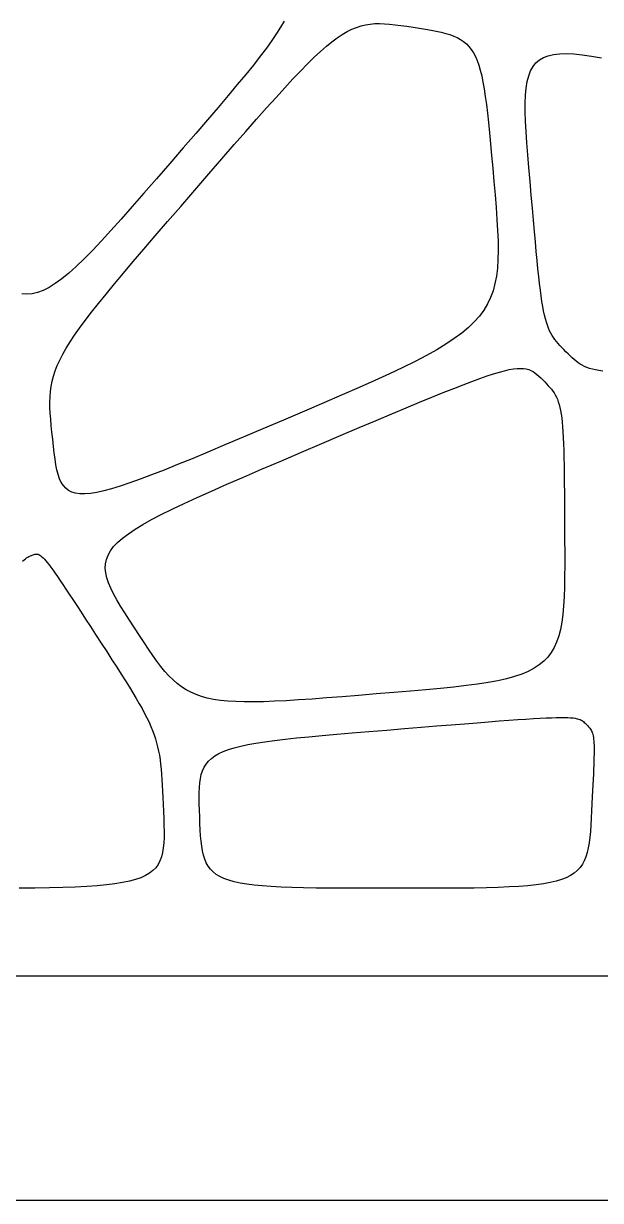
# Model space of a CAD drawing. Header units: millimetres. Extents: x 0 to 2400, y 0 to 1000.
# Drawn here: x 1238 to 1495, y 0 to 524 of the extents above; entities that cross this region are included whole.
import ezdxf

# ---------------------------------------------------------------- set-up
doc = ezdxf.new("R2010")
doc.units = ezdxf.units.MM

msp = doc.modelspace()

# ---------------------------------------------------------------- linework, layer by layer
at = {"layer": '30'}
for p, q in [((1237.73, 284.865), (1238.44, 285.476)), ((1238.44, 285.476), (1239.06, 285.976)), ((1239.06, 285.976), (1239.6, 286.38)), ((1239.6, 286.38), (1240.09, 286.702)), ((1240.09, 286.702), (1240.53, 286.958)), ((1240.53, 286.958), (1240.94, 287.163)), ((1240.94, 287.163), (1241.33, 287.332)), ((1241.33, 287.332), (1241.72, 287.48)), ((1241.72, 287.48), (1242.13, 287.622)), ((1242.13, 287.622), (1242.53, 287.761)), ((1242.53, 287.761), (1242.91, 287.882)), ((1242.91, 287.882), (1243.28, 287.978)), ((1243.28, 287.978), (1243.63, 288.041)), ((1243.63, 288.041), (1243.99, 288.063)), ((1243.99, 288.063), (1244.35, 288.037)), ((1244.35, 288.037), (1244.72, 287.953)), ((1244.72, 287.953), (1245.11, 287.805)), ((1245.11, 287.805), (1245.52, 287.585)), ((1245.52, 287.585), (1245.96, 287.284)), ((1245.96, 287.284), (1246.43, 286.894)), ((1246.43, 286.894), (1246.95, 286.409)), ((1246.95, 286.409), (1247.51, 285.819)), ((1247.51, 285.819), (1248.13, 285.117)), ((1248.13, 285.117), (1248.81, 284.296)), ((1248.81, 284.296), (1249.55, 283.346)), ((1249.55, 283.346), (1250.36, 282.261)), ((1250.36, 282.261), (1251.26, 281.032)), ((1251.26, 281.032), (1252.23, 279.651)), ((1252.23, 279.651), (1253.3, 278.111)), ((1253.3, 278.111), (1254.47, 276.404)), ((1254.47, 276.404), (1255.73, 274.521)), ((1255.73, 274.521), (1257.11, 272.455)), ((1257.11, 272.455), (1258.6, 270.199)), ((1258.6, 270.199), (1260.22, 267.743)), ((1260.22, 267.743), (1261.96, 265.08)), ((1261.96, 265.08), (1263.84, 262.203)), ((1263.84, 262.203), (1265.85, 259.103)), ((1265.85, 259.103), (1268.01, 255.772)), ((1268.01, 255.772), (1270.33, 252.203)), ((1270.33, 252.203), (1272.8, 248.387)), ((1272.8, 248.387), (1275.28, 244.57)), ((1275.28, 244.57), (1277.59, 240.993)), ((1277.59, 240.993), (1279.75, 237.639)), ((1279.75, 237.639), (1281.76, 234.495)), ((1281.76, 234.495), (1283.63, 231.544)), ((1283.63, 231.544), (1285.36, 228.772)), ((1285.36, 228.772), (1286.97, 226.164)), ((1286.97, 226.164), (1288.44, 223.704)), ((1288.44, 223.704), (1289.8, 221.378)), ((1289.8, 221.378), (1291.04, 219.17)), ((1291.04, 219.17), (1292.17, 217.065)), ((1292.17, 217.065), (1293.2, 215.048)), ((1293.2, 215.048), (1294.13, 213.105)), ((1294.13, 213.105), (1294.97, 211.219)), ((1294.97, 211.219), (1295.73, 209.376)), ((1295.73, 209.376), (1296.4, 207.561)), ((1296.4, 207.561), (1296.99, 205.758)), ((1296.99, 205.758), (1297.52, 203.953)), ((1297.52, 203.953), (1297.98, 202.13)), ((1297.98, 202.13), (1298.39, 200.274)), ((1298.39, 200.274), (1298.74, 198.371)), ((1298.74, 198.371), (1299.04, 196.404)), ((1299.04, 196.404), (1299.3, 194.36)), ((1299.3, 194.36), (1299.53, 192.222)), ((1299.53, 192.222), (1299.72, 189.976)), ((1299.72, 189.976), (1299.89, 187.607)), ((1299.89, 187.607), (1300.04, 185.099)), ((1300.04, 185.099), (1300.18, 182.438)), ((1300.18, 182.438), (1300.31, 179.607)), ((1300.31, 179.607), (1300.44, 176.593)), ((1300.44, 176.593), (1300.56, 173.381)), ((1300.56, 173.381), (1300.69, 170.169)), ((1300.69, 170.169), (1300.78, 167.165)), ((1300.78, 167.165), (1300.83, 164.361)), ((1300.83, 164.361), (1300.81, 161.75)), ((1300.71, 159.325), (1300.49, 157.081)), ((1300.81, 161.75), (1300.71, 159.325)), ((1299.66, 153.101), (1299.01, 151.354)), ((1300.15, 155.008), (1299.66, 153.101)), ((1300.49, 157.081), (1300.15, 155.008)), ((1295.85, 146.994), (1294.33, 145.812)), ((1297.12, 148.307), (1295.85, 146.994)), ((1298.17, 149.758), (1297.12, 148.307)), ((1299.01, 151.354), (1298.17, 149.758)), ((1282.36, 141.63), (1278.96, 141.09)), ((1285.4, 142.259), (1282.36, 141.63)), ((1288.1, 142.985), (1285.4, 142.259)), ((1290.48, 143.815), (1288.1, 142.985)), ((1292.54, 144.755), (1290.48, 143.815)), ((1294.33, 145.812), (1292.54, 144.755)), ((1243.26, 139.245), (1236.23, 139.175)), ((1249.77, 139.35), (1243.26, 139.245)), ((1255.77, 139.496), (1249.77, 139.35)), ((1261.3, 139.691), (1255.77, 139.496)), ((1266.36, 139.94), (1261.3, 139.691)), ((1270.97, 140.252), (1266.36, 139.94)), ((1275.17, 140.633), (1270.97, 140.252)), ((1278.96, 141.09), (1275.17, 140.633))]:
    msp.add_line(p, q, dxfattribs=at)
at = {"layer": '31'}
for p, q in [((1471.02, 215.035), (1473.43, 215.134)), ((1473.43, 215.134), (1475.58, 215.198)), ((1475.58, 215.198), (1477.49, 215.228)), ((1477.49, 215.228), (1479.17, 215.223)), ((1479.17, 215.223), (1480.65, 215.185)), ((1480.65, 215.185), (1481.94, 215.113)), ((1481.94, 215.113), (1483.06, 215.009)), ((1400.02, 209.654), (1407.94, 210.302)), ((1407.94, 210.302), (1415.35, 210.906)), ((1415.35, 210.906), (1422.27, 211.47)), ((1422.27, 211.47), (1428.72, 211.991)), ((1428.72, 211.991), (1434.71, 212.471)), ((1434.71, 212.471), (1440.26, 212.911)), ((1440.26, 212.911), (1445.39, 213.311)), ((1445.39, 213.311), (1450.12, 213.671)), ((1450.12, 213.671), (1454.46, 213.993)), ((1454.46, 213.993), (1458.43, 214.276)), ((1458.43, 214.276), (1462.06, 214.521)), ((1462.06, 214.521), (1465.36, 214.729)), ((1465.36, 214.729), (1468.34, 214.9)), ((1468.34, 214.9), (1471.02, 215.035)), ((1483.06, 215.009), (1484.03, 214.874)), ((1484.03, 214.874), (1484.86, 214.706)), ((1484.86, 214.706), (1485.57, 214.508)), ((1485.57, 214.508), (1486.19, 214.279)), ((1486.19, 214.279), (1486.72, 214.021)), ((1486.72, 214.021), (1487.2, 213.733)), ((1487.2, 213.733), (1487.62, 213.416)), ((1487.62, 213.416), (1488.03, 213.071)), ((1488.03, 213.071), (1488.42, 212.699)), ((1488.42, 212.699), (1488.82, 212.299)), ((1488.82, 212.299), (1489.21, 211.898)), ((1489.21, 211.898), (1489.58, 211.515)), ((1489.58, 211.515), (1489.93, 211.144)), ((1489.93, 211.144), (1490.25, 210.776)), ((1490.25, 210.776), (1490.55, 210.403)), ((1490.55, 210.403), (1490.82, 210.018)), ((1490.82, 210.018), (1491.07, 209.613)), ((1345.71, 204.432), (1350.01, 205.016)), ((1350.01, 205.016), (1354.71, 205.581)), ((1354.71, 205.581), (1359.82, 206.135)), ((1359.82, 206.135), (1365.35, 206.685)), ((1365.35, 206.685), (1371.33, 207.239)), ((1371.33, 207.239), (1377.77, 207.805)), ((1377.77, 207.805), (1384.68, 208.391)), ((1384.68, 208.391), (1392.09, 209.005)), ((1392.09, 209.005), (1400.02, 209.654)), ((1491.07, 209.613), (1491.29, 209.18)), ((1491.29, 209.18), (1491.49, 208.712)), ((1491.49, 208.712), (1491.68, 208.199)), ((1491.68, 208.199), (1491.84, 207.636)), ((1491.84, 207.636), (1491.97, 207.013)), ((1491.97, 207.013), (1492.09, 206.323)), ((1492.09, 206.323), (1492.19, 205.559)), ((1492.19, 205.559), (1492.27, 204.711)), ((1492.27, 204.711), (1492.33, 203.774)), ((1325.21, 199.147), (1327.22, 200.085)), ((1327.22, 200.085), (1329.52, 200.948)), ((1329.52, 200.948), (1332.1, 201.746)), ((1332.1, 201.746), (1335, 202.485)), ((1335, 202.485), (1338.22, 203.174)), ((1338.22, 203.174), (1341.78, 203.82)), ((1341.78, 203.82), (1345.71, 204.432)), ((1492.33, 203.774), (1492.37, 202.738)), ((1492.37, 202.738), (1492.39, 201.597)), ((1492.39, 201.597), (1492.4, 200.341)), ((1492.4, 200.341), (1492.39, 198.965)), ((1318.69, 193.079), (1319.57, 194.503)), ((1319.57, 194.503), (1320.65, 195.814)), ((1320.65, 195.814), (1321.94, 197.02)), ((1321.94, 197.02), (1323.45, 198.128)), ((1323.45, 198.128), (1325.21, 199.147)), ((1492.32, 195.815), (1492.26, 194.027)), ((1492.36, 197.458), (1492.32, 195.815)), ((1492.39, 198.965), (1492.36, 197.458)), ((1317.01, 188.053), (1317.42, 189.862)), ((1317.42, 189.862), (1317.98, 191.535)), ((1317.98, 191.535), (1318.69, 193.079)), ((1492.09, 189.984), (1491.99, 187.714)), ((1492.18, 192.086), (1492.09, 189.984)), ((1492.26, 194.027), (1492.18, 192.086)), ((1316.47, 181.731), (1316.56, 183.995)), ((1316.56, 183.995), (1316.73, 186.1)), ((1316.73, 186.1), (1317.01, 188.053)), ((1491.87, 185.268), (1491.74, 182.637)), ((1491.99, 187.714), (1491.87, 185.268)), ((1316.46, 179.299), (1316.47, 181.731)), ((1316.51, 176.691), (1316.46, 179.299)), ((1491.6, 179.815), (1491.45, 176.794)), ((1491.74, 182.637), (1491.6, 179.815)), ((1316.6, 173.901), (1316.51, 176.691)), ((1316.72, 170.92), (1316.6, 173.901)), ((1491.28, 173.565), (1491.11, 170.336)), ((1491.45, 176.794), (1491.28, 173.565)), ((1316.84, 167.939), (1316.72, 170.92)), ((1316.97, 165.15), (1316.84, 167.939)), ((1491.11, 170.336), (1490.94, 167.316)), ((1317.13, 162.548), (1316.97, 165.15)), ((1490.74, 164.497), (1490.49, 161.872)), ((1490.94, 167.316), (1490.74, 164.497)), ((1317.33, 160.124), (1317.13, 162.548)), ((1317.6, 157.874), (1317.33, 160.124)), ((1317.94, 155.79), (1317.6, 157.874)), ((1490.19, 159.434), (1489.82, 157.177)), ((1490.49, 161.872), (1490.19, 159.434)), ((1318.39, 153.866), (1317.94, 155.79)), ((1318.94, 152.097), (1318.39, 153.866)), ((1488.76, 153.177), (1488.04, 151.42)), ((1489.34, 155.094), (1488.76, 153.177)), ((1489.82, 157.177), (1489.34, 155.094)), ((1319.63, 150.474), (1318.94, 152.097)), ((1320.47, 148.993), (1319.63, 150.474)), ((1321.48, 147.646), (1320.47, 148.993)), ((1322.67, 146.427), (1321.48, 147.646)), ((1484.94, 147.036), (1483.53, 145.848)), ((1486.15, 148.356), (1484.94, 147.036)), ((1487.18, 149.815), (1486.15, 148.356)), ((1488.04, 151.42), (1487.18, 149.815)), ((1324.06, 145.331), (1322.67, 146.427)), ((1325.68, 144.349), (1324.06, 145.331)), ((1327.53, 143.476), (1325.68, 144.349)), ((1329.63, 142.706), (1327.53, 143.476)), ((1332.01, 142.032), (1329.63, 142.706)), ((1334.68, 141.448), (1332.01, 142.032)), ((1472.85, 141.643), (1469.87, 141.101)), ((1475.53, 142.276), (1472.85, 141.643)), ((1477.92, 143.006), (1475.53, 142.276)), ((1480.04, 143.84), (1477.92, 143.006)), ((1481.9, 144.785), (1480.04, 143.84)), ((1483.53, 145.848), (1481.9, 144.785)), ((1337.66, 140.947), (1334.68, 141.448)), ((1340.96, 140.523), (1337.66, 140.947)), ((1344.6, 140.17), (1340.96, 140.523)), ((1348.61, 139.88), (1344.6, 140.17)), ((1352.99, 139.648), (1348.61, 139.88)), ((1357.77, 139.468), (1352.99, 139.648)), ((1362.96, 139.332), (1357.77, 139.468)), ((1368.58, 139.235), (1362.96, 139.332)), ((1374.65, 139.17), (1368.58, 139.235)), ((1381.18, 139.13), (1374.65, 139.17)), ((1388.19, 139.11), (1381.18, 139.13)), ((1395.71, 139.103), (1388.19, 139.11)), ((1403.75, 139.101), (1395.71, 139.103)), ((1411.78, 139.103), (1403.75, 139.101)), ((1419.3, 139.111), (1411.78, 139.103)), ((1426.31, 139.133), (1419.3, 139.111)), ((1432.85, 139.176), (1426.31, 139.133)), ((1438.92, 139.246), (1432.85, 139.176)), ((1444.54, 139.351), (1438.92, 139.246)), ((1449.73, 139.498), (1444.54, 139.351)), ((1454.51, 139.694), (1449.73, 139.498)), ((1458.9, 139.945), (1454.51, 139.694)), ((1462.91, 140.258), (1458.9, 139.945)), ((1466.56, 140.641), (1462.91, 140.258)), ((1469.87, 141.101), (1466.56, 140.641))]:
    msp.add_line(p, q, dxfattribs=at)
at = {"layer": '32'}
for p, q in [((1441.52, 366.311), (1444.72, 367.425)), ((1444.72, 367.425), (1447.61, 368.369)), ((1447.61, 368.369), (1450.21, 369.149)), ((1450.21, 369.149), (1452.55, 369.773)), ((1452.55, 369.773), (1454.64, 370.246)), ((1454.64, 370.246), (1456.51, 370.575)), ((1456.51, 370.575), (1458.18, 370.767)), ((1458.18, 370.767), (1459.67, 370.828)), ((1459.67, 370.828), (1461, 370.764)), ((1461, 370.764), (1462.2, 370.582)), ((1462.2, 370.582), (1463.29, 370.289)), ((1463.29, 370.289), (1464.28, 369.891)), ((1464.28, 369.891), (1465.2, 369.395)), ((1465.2, 369.395), (1466.08, 368.806)), ((1466.08, 368.806), (1466.92, 368.132)), ((1466.92, 368.132), (1467.76, 367.379)), ((1467.76, 367.379), (1468.62, 366.554)), ((1429.86, 361.885), (1434.11, 363.548)), ((1434.11, 363.548), (1437.99, 365.021)), ((1437.99, 365.021), (1441.52, 366.311)), ((1468.62, 366.554), (1469.51, 365.662)), ((1469.51, 365.662), (1470.4, 364.767)), ((1470.4, 364.767), (1471.24, 363.917)), ((1471.24, 363.917), (1472.02, 363.098)), ((1472.02, 363.098), (1472.74, 362.296)), ((1472.74, 362.296), (1473.41, 361.495)), ((1414.64, 355.696), (1420.14, 357.966)), ((1420.14, 357.966), (1425.21, 360.027)), ((1425.21, 360.027), (1429.86, 361.885)), ((1473.41, 361.495), (1474.04, 360.682)), ((1474.04, 360.682), (1474.61, 359.843)), ((1474.61, 359.843), (1475.14, 358.962)), ((1475.14, 358.962), (1475.63, 358.026)), ((1475.63, 358.026), (1476.08, 357.021)), ((1476.08, 357.021), (1476.48, 355.931)), ((1402.23, 350.504), (1408.67, 353.211)), ((1408.67, 353.211), (1414.64, 355.696)), ((1476.48, 355.931), (1476.85, 354.743)), ((1476.85, 354.743), (1477.18, 353.442)), ((1477.18, 353.442), (1477.48, 352.014)), ((1477.48, 352.014), (1477.75, 350.444)), ((1387.8, 344.399), (1395.28, 347.569)), ((1395.28, 347.569), (1402.23, 350.504)), ((1477.75, 350.444), (1477.98, 348.719)), ((1477.98, 348.719), (1478.19, 346.823)), ((1478.19, 346.823), (1478.37, 344.742)), ((1371.19, 337.328), (1379.78, 340.987)), ((1379.78, 340.987), (1387.8, 344.399)), ((1478.37, 344.742), (1478.53, 342.463)), ((1478.53, 342.463), (1478.67, 339.97)), ((1362.01, 333.414), (1371.19, 337.328)), ((1478.67, 339.97), (1478.79, 337.25)), ((1478.79, 337.25), (1478.88, 334.287)), ((1352.83, 329.499), (1362.01, 333.414)), ((1478.88, 334.287), (1478.97, 331.068)), ((1478.97, 331.068), (1479.04, 327.578)), ((1336.24, 322.388), (1344.24, 325.829)), ((1344.24, 325.829), (1352.83, 329.499)), ((1479.04, 327.578), (1479.09, 323.803)), ((1328.81, 319.16), (1336.24, 322.388)), ((1479.09, 323.803), (1479.14, 319.729)), ((1315.58, 313.284), (1321.93, 316.131)), ((1321.93, 316.131), (1328.81, 319.16)), ((1479.14, 319.729), (1479.18, 315.341)), ((1479.18, 315.341), (1479.21, 310.624)), ((1304.44, 308.073), (1309.76, 310.603)), ((1309.76, 310.603), (1315.58, 313.284)), ((1479.21, 310.624), (1479.24, 305.565)), ((1295.27, 303.401), (1299.61, 305.677)), ((1299.61, 305.677), (1304.44, 308.073)), ((1479.24, 305.565), (1479.26, 300.149)), ((1284.93, 297.129), (1287.94, 299.143)), ((1287.94, 299.143), (1291.38, 301.228)), ((1291.38, 301.228), (1295.27, 303.401)), ((1479.26, 300.149), (1479.29, 294.362)), ((1280.16, 293.255), (1282.35, 295.172)), ((1282.35, 295.172), (1284.93, 297.129)), ((1479.29, 294.362), (1479.31, 288.575)), ((1275.86, 287.59), (1276.93, 289.48)), ((1276.93, 289.48), (1278.36, 291.363)), ((1278.36, 291.363), (1280.16, 293.255)), ((1479.31, 288.575), (1479.31, 283.16)), ((1274.64, 281.721), (1274.73, 283.726)), ((1274.73, 283.726), (1275.13, 285.677)), ((1275.13, 285.677), (1275.86, 287.59)), ((1274.84, 279.646), (1274.64, 281.721)), ((1275.33, 277.485), (1274.84, 279.646)), ((1479.28, 278.102), (1479.19, 273.389)), ((1479.31, 283.16), (1479.28, 278.102)), ((1276.09, 275.223), (1275.33, 277.485)), ((1277.1, 272.844), (1276.09, 275.223)), ((1278.34, 270.333), (1277.1, 272.844)), ((1479.19, 273.389), (1479.04, 269.007)), ((1279.81, 267.673), (1278.34, 270.333)), ((1281.49, 264.848), (1279.81, 267.673)), ((1479.04, 269.007), (1478.8, 264.94)), ((1283.35, 261.843), (1281.49, 264.848)), ((1478.8, 264.94), (1478.46, 261.177)), ((1285.4, 258.643), (1283.35, 261.843)), ((1287.61, 255.231), (1285.4, 258.643)), ((1477.99, 257.702), (1477.39, 254.502)), ((1478.46, 261.177), (1477.99, 257.702)), ((1289.82, 251.82), (1287.61, 255.231)), ((1291.91, 248.631), (1289.82, 251.82)), ((1477.39, 254.502), (1476.64, 251.564)), ((1293.89, 245.658), (1291.91, 248.631)), ((1475.72, 248.873), (1474.61, 246.415)), ((1476.64, 251.564), (1475.72, 248.873)), ((1295.79, 242.894), (1293.89, 245.658)), ((1297.63, 240.333), (1295.79, 242.894)), ((1471.75, 242.146), (1469.98, 240.306)), ((1473.29, 244.177), (1471.75, 242.146)), ((1474.61, 246.415), (1473.29, 244.177)), ((1299.44, 237.97), (1297.63, 240.333)), ((1301.22, 235.798), (1299.44, 237.97)), ((1465.64, 237.147), (1463.05, 235.801)), ((1467.95, 238.644), (1465.64, 237.147)), ((1469.98, 240.306), (1467.95, 238.644)), ((1303.01, 233.813), (1301.22, 235.798)), ((1304.83, 232.007), (1303.01, 233.813)), ((1306.69, 230.374), (1304.83, 232.007)), ((1445.17, 230.843), (1440.49, 230.11)), ((1449.46, 231.644), (1445.17, 230.843)), ((1453.37, 232.526), (1449.46, 231.644)), ((1456.93, 233.504), (1453.37, 232.526)), ((1460.15, 234.591), (1456.93, 233.504)), ((1463.05, 235.801), (1460.15, 234.591)), ((1308.63, 228.91), (1306.69, 230.374)), ((1310.65, 227.607), (1308.63, 228.91)), ((1312.79, 226.461), (1310.65, 227.607)), ((1315.06, 225.464), (1312.79, 226.461)), ((1395.38, 225.71), (1387.49, 225.066)), ((1403.26, 226.357), (1395.38, 225.71)), ((1410.64, 226.974), (1403.26, 226.357)), ((1417.52, 227.577), (1410.64, 226.974)), ((1423.93, 228.178), (1417.52, 227.577)), ((1429.89, 228.791), (1423.93, 228.178)), ((1435.4, 229.43), (1429.89, 228.791)), ((1440.49, 230.11), (1435.4, 229.43)), ((1317.49, 224.611), (1315.06, 225.464)), ((1320.1, 223.897), (1317.49, 224.611)), ((1322.91, 223.315), (1320.1, 223.897)), ((1325.94, 222.859), (1322.91, 223.315)), ((1329.21, 222.523), (1325.94, 222.859)), ((1332.75, 222.301), (1329.21, 222.523)), ((1336.58, 222.188), (1332.75, 222.301)), ((1340.71, 222.177), (1336.58, 222.188)), ((1345.17, 222.263), (1340.71, 222.177)), ((1349.99, 222.44), (1345.17, 222.263)), ((1355.18, 222.701), (1349.99, 222.44)), ((1360.76, 223.04), (1355.18, 222.701)), ((1366.77, 223.452), (1360.76, 223.04)), ((1373.21, 223.931), (1366.77, 223.452)), ((1380.11, 224.471), (1373.21, 223.931)), ((1387.49, 225.066), (1380.11, 224.471))]:
    msp.add_line(p, q, dxfattribs=at)
at = {"layer": '33'}
for p, q in [((1377.99, 518.112), (1380.24, 519.62)), ((1380.24, 519.62), (1382.41, 520.894)), ((1382.41, 520.894), (1384.51, 521.948)), ((1384.51, 521.948), (1386.56, 522.798)), ((1386.56, 522.798), (1388.59, 523.457)), ((1388.59, 523.457), (1390.62, 523.941)), ((1390.62, 523.941), (1392.65, 524.264)), ((1392.65, 524.264), (1394.73, 524.441)), ((1394.73, 524.441), (1396.85, 524.486)), ((1396.85, 524.486), (1399.04, 524.414)), ((1399.04, 524.414), (1401.33, 524.24)), ((1401.33, 524.24), (1403.73, 523.977)), ((1403.73, 523.977), (1406.26, 523.642)), ((1406.26, 523.642), (1408.94, 523.248)), ((1408.94, 523.248), (1411.79, 522.81)), ((1411.79, 522.81), (1414.64, 522.367)), ((1414.64, 522.367), (1417.31, 521.94)), ((1417.31, 521.94), (1419.8, 521.514)), ((1419.8, 521.514), (1422.12, 521.077)), ((1422.12, 521.077), (1424.28, 520.613)), ((1424.28, 520.613), (1426.29, 520.11)), ((1426.29, 520.11), (1428.15, 519.552)), ((1428.15, 519.552), (1429.87, 518.928)), ((1370.53, 512.039), (1373.16, 514.337)), ((1373.16, 514.337), (1375.63, 516.356)), ((1375.63, 516.356), (1377.99, 518.112)), ((1429.87, 518.928), (1431.46, 518.222)), ((1431.46, 518.222), (1432.93, 517.42)), ((1432.93, 517.42), (1434.28, 516.51)), ((1434.28, 516.51), (1435.52, 515.477)), ((1435.52, 515.477), (1436.65, 514.307)), ((1436.65, 514.307), (1437.69, 512.987)), ((1364.78, 506.553), (1367.75, 509.45)), ((1367.75, 509.45), (1370.53, 512.039)), ((1437.69, 512.987), (1438.65, 511.502)), ((1438.65, 511.502), (1439.52, 509.839)), ((1439.52, 509.839), (1440.31, 507.985)), ((1361.61, 503.334), (1364.78, 506.553)), ((1440.31, 507.985), (1441.04, 505.924)), ((1441.04, 505.924), (1441.71, 503.643)), ((1441.71, 503.643), (1442.33, 501.129)), ((1354.59, 495.874), (1358.22, 499.779)), ((1358.22, 499.779), (1361.61, 503.334)), ((1442.33, 501.129), (1442.9, 498.368)), ((1442.9, 498.368), (1443.44, 495.345)), ((1350.7, 491.602), (1354.59, 495.874)), ((1443.44, 495.345), (1443.94, 492.047)), ((1346.52, 486.951), (1350.7, 491.602)), ((1443.94, 492.047), (1444.43, 488.46)), ((1444.43, 488.46), (1444.89, 484.571)), ((1342.05, 481.905), (1346.52, 486.951)), ((1444.89, 484.571), (1445.35, 480.365)), ((1337.26, 476.45), (1342.05, 481.905)), ((1445.35, 480.365), (1445.8, 475.828)), ((1332.12, 470.57), (1337.26, 476.45)), ((1445.8, 475.828), (1446.27, 470.947)), ((1326.63, 464.252), (1332.12, 470.57)), ((1446.27, 470.947), (1446.74, 465.708)), ((1320.76, 457.481), (1326.63, 464.252)), ((1446.74, 465.708), (1447.23, 460.098)), ((1314.49, 450.242), (1320.76, 457.481)), ((1447.23, 460.098), (1447.76, 454.101)), ((1447.76, 454.101), (1448.27, 448.103)), ((1308.23, 443.001), (1314.49, 450.242)), ((1448.27, 448.103), (1448.74, 442.483)), ((1302.37, 436.221), (1308.23, 443.001)), ((1448.74, 442.483), (1449.13, 437.22)), ((1296.9, 429.879), (1302.37, 436.221)), ((1449.13, 437.22), (1449.43, 432.293)), ((1449.43, 432.293), (1449.62, 427.679)), ((1291.81, 423.951), (1296.9, 429.879)), ((1449.62, 427.679), (1449.68, 423.358)), ((1287.08, 418.417), (1291.81, 423.951)), ((1449.68, 423.358), (1449.59, 419.309)), ((1282.71, 413.254), (1287.08, 418.417)), ((1449.34, 415.509), (1448.9, 411.937)), ((1449.59, 419.309), (1449.34, 415.509)), ((1278.68, 408.438), (1282.71, 413.254)), ((1448.9, 411.937), (1448.26, 408.572)), ((1271.6, 399.763), (1274.98, 403.949)), ((1274.98, 403.949), (1278.68, 408.438)), ((1447.39, 405.392), (1446.28, 402.377)), ((1448.26, 408.572), (1447.39, 405.392)), ((1268.52, 395.859), (1271.6, 399.763)), ((1444.91, 399.505), (1443.26, 396.753)), ((1446.28, 402.377), (1444.91, 399.505)), ((1265.73, 392.213), (1268.52, 395.859)), ((1441.31, 394.102), (1439.04, 391.529)), ((1443.26, 396.753), (1441.31, 394.102)), ((1260.96, 385.609), (1263.21, 388.804)), ((1263.21, 388.804), (1265.73, 392.213)), ((1436.44, 389.012), (1433.48, 386.532)), ((1439.04, 391.529), (1436.44, 389.012)), ((1258.97, 382.605), (1260.96, 385.609)), ((1430.14, 384.066), (1426.42, 381.592)), ((1433.48, 386.532), (1430.14, 384.066)), ((1255.68, 377.084), (1257.21, 379.771)), ((1257.21, 379.771), (1258.97, 382.605)), ((1422.28, 379.09), (1417.71, 376.538)), ((1426.42, 381.592), (1422.28, 379.09)), ((1253.24, 372.062), (1254.36, 374.522)), ((1254.36, 374.522), (1255.68, 377.084)), ((1412.69, 373.914), (1407.2, 371.198)), ((1417.71, 376.538), (1412.69, 373.914)), ((1250.97, 365.073), (1251.56, 367.36)), ((1251.56, 367.36), (1252.31, 369.682)), ((1252.31, 369.682), (1253.24, 372.062)), ((1401.22, 368.367), (1394.74, 365.401)), ((1407.2, 371.198), (1401.22, 368.367)), ((1250.23, 360.515), (1250.53, 362.799)), ((1250.53, 362.799), (1250.97, 365.073)), ((1387.73, 362.277), (1380.18, 358.975)), ((1394.74, 365.401), (1387.73, 362.277)), ((1249.98, 355.83), (1250.05, 358.2)), ((1250.05, 358.2), (1250.23, 360.515)), ((1380.18, 358.975), (1372.06, 355.473)), ((1250.01, 353.384), (1249.98, 355.83)), ((1250.13, 350.838), (1250.01, 353.384)), ((1363.37, 351.75), (1354.07, 347.784)), ((1372.06, 355.473), (1363.37, 351.75)), ((1250.32, 348.172), (1250.13, 350.838)), ((1250.58, 345.362), (1250.32, 348.172)), ((1354.07, 347.784), (1344.77, 343.821)), ((1250.88, 342.386), (1250.58, 345.362)), ((1251.21, 339.221), (1250.88, 342.386)), ((1344.77, 343.821), (1336.07, 340.12)), ((1251.55, 336.061), (1251.21, 339.221)), ((1251.89, 333.113), (1251.55, 336.061)), ((1327.95, 336.681), (1320.39, 333.5)), ((1336.07, 340.12), (1327.95, 336.681)), ((1252.25, 330.379), (1251.89, 333.113)), ((1313.36, 330.577), (1306.85, 327.909)), ((1320.39, 333.5), (1313.36, 330.577)), ((1252.65, 327.861), (1252.25, 330.379)), ((1253.11, 325.561), (1252.65, 327.861)), ((1253.65, 323.48), (1253.11, 325.561)), ((1300.84, 325.495), (1295.29, 323.333)), ((1306.85, 327.909), (1300.84, 325.495)), ((1254.29, 321.62), (1253.65, 323.48)), ((1255.05, 319.983), (1254.29, 321.62)), ((1255.96, 318.57), (1255.05, 319.983)), ((1290.21, 321.421), (1285.55, 319.758)), ((1295.29, 323.333), (1290.21, 321.421)), ((1257.03, 317.384), (1255.96, 318.57)), ((1258.29, 316.425), (1257.03, 317.384)), ((1259.75, 315.697), (1258.29, 316.425)), ((1261.44, 315.199), (1259.75, 315.697)), ((1263.37, 314.935), (1261.44, 315.199)), ((1265.57, 314.906), (1263.37, 314.935)), ((1268.06, 315.113), (1265.57, 314.906)), ((1270.86, 315.559), (1268.06, 315.113)), ((1273.99, 316.244), (1270.86, 315.559)), ((1277.46, 317.171), (1273.99, 316.244)), ((1281.31, 318.342), (1277.46, 317.171)), ((1285.55, 319.758), (1281.31, 318.342))]:
    msp.add_line(p, q, dxfattribs=at)
at = {"layer": '34'}
for p, q in [((1354.28, 525.55), (1352.76, 522.877)), ((1350.95, 519.996), (1348.84, 516.888)), ((1352.76, 522.877), (1350.95, 519.996)), ((1348.84, 516.888), (1346.42, 513.533)), ((1343.68, 509.912), (1340.61, 506.006)), ((1346.42, 513.533), (1343.68, 509.912)), ((1340.61, 506.006), (1337.21, 501.795)), ((1337.21, 501.795), (1333.47, 497.26)), ((1333.47, 497.26), (1329.38, 492.383)), ((1329.38, 492.383), (1324.93, 487.143)), ((1324.93, 487.143), (1320.12, 481.522)), ((1320.12, 481.522), (1314.93, 475.5)), ((1314.93, 475.5), (1309.37, 469.057)), ((1309.37, 469.057), (1303.41, 462.176)), ((1303.41, 462.176), (1297.45, 455.297)), ((1297.45, 455.297), (1291.87, 448.872)), ((1291.87, 448.872), (1286.65, 442.896)), ((1286.65, 442.896), (1281.76, 437.365)), ((1281.76, 437.365), (1277.19, 432.274)), ((1277.19, 432.274), (1272.92, 427.619)), ((1272.92, 427.619), (1268.92, 423.394)), ((1265.18, 419.596), (1261.67, 416.219)), ((1268.92, 423.394), (1265.18, 419.596)), ((1261.67, 416.219), (1258.38, 413.26)), ((1255.29, 410.713), (1252.37, 408.574)), ((1258.38, 413.26), (1255.29, 410.713)), ((1239.71, 403.835), (1237.43, 404.046)), ((1242.05, 404.004), (1239.71, 403.835)), ((1244.47, 404.557), (1242.05, 404.004)), ((1246.98, 405.501), (1244.47, 404.557)), ((1249.61, 406.838), (1246.98, 405.501)), ((1252.37, 408.574), (1249.61, 406.838))]:
    msp.add_line(p, q, dxfattribs=at)
at = {"layer": '42'}
for p, q in [((1468.08, 508.281), (1469.9, 509.358)), ((1469.9, 509.358), (1471.99, 510.17)), ((1471.99, 510.17), (1474.37, 510.725)), ((1474.37, 510.725), (1477.06, 511.032)), ((1477.06, 511.032), (1480.07, 511.1)), ((1480.07, 511.1), (1483.42, 510.938)), ((1483.42, 510.938), (1487.12, 510.556)), ((1487.12, 510.556), (1491.19, 509.961)), ((1491.19, 509.961), (1495.64, 509.163)), ((1464.15, 503.364), (1465.23, 505.293)), ((1465.23, 505.293), (1466.53, 506.929)), ((1466.53, 506.929), (1468.08, 508.281)), ((1462.17, 495.732), (1462.64, 498.593)), ((1462.64, 498.593), (1463.3, 501.134)), ((1463.3, 501.134), (1464.15, 503.364)), ((1461.88, 492.543), (1462.17, 495.732)), ((1461.74, 489.017), (1461.88, 492.543)), ((1461.74, 485.144), (1461.74, 489.017)), ((1461.86, 480.915), (1461.74, 485.144)), ((1462.1, 476.322), (1461.86, 480.915)), ((1462.44, 471.356), (1462.1, 476.322)), ((1462.85, 466.007), (1462.44, 471.356)), ((1463.33, 460.267), (1462.85, 466.007)), ((1463.86, 454.127), (1463.33, 460.267)), ((1464.39, 447.985), (1463.86, 454.127)), ((1464.9, 442.238), (1464.39, 447.985)), ((1465.37, 436.869), (1464.9, 442.238)), ((1465.81, 431.864), (1465.37, 436.869)), ((1466.24, 427.206), (1465.81, 431.864)), ((1466.64, 422.882), (1466.24, 427.206)), ((1467.03, 418.875), (1466.64, 422.882)), ((1467.41, 415.171), (1467.03, 418.875)), ((1467.77, 411.753), (1467.41, 415.171)), ((1468.13, 408.607), (1467.77, 411.753)), ((1468.49, 405.718), (1468.13, 408.607)), ((1468.84, 403.07), (1468.49, 405.718)), ((1469.2, 400.647), (1468.84, 403.07)), ((1469.56, 398.435), (1469.2, 400.647)), ((1469.94, 396.419), (1469.56, 398.435)), ((1470.33, 394.582), (1469.94, 396.419)), ((1470.73, 392.911), (1470.33, 394.582)), ((1471.15, 391.388), (1470.73, 392.911)), ((1471.6, 390), (1471.15, 391.388)), ((1472.07, 388.731), (1471.6, 390)), ((1472.57, 387.565), (1472.07, 388.731)), ((1473.1, 386.488), (1472.57, 387.565)), ((1473.67, 385.483), (1473.1, 386.488)), ((1474.27, 384.537), (1473.67, 385.483)), ((1474.92, 383.632), (1474.27, 384.537)), ((1475.61, 382.755), (1474.92, 383.632)), ((1476.35, 381.89), (1475.61, 382.755)), ((1477.15, 381.022), (1476.35, 381.89)), ((1477.99, 380.135), (1477.15, 381.022)), ((1478.9, 379.214), (1477.99, 380.135)), ((1479.87, 378.243), (1478.9, 379.214)), ((1480.83, 377.275), (1479.87, 378.243)), ((1481.75, 376.37), (1480.83, 377.275)), ((1482.64, 375.526), (1481.75, 376.37)), ((1483.51, 374.743), (1482.64, 375.526)), ((1484.37, 374.017), (1483.51, 374.743)), ((1485.25, 373.349), (1484.37, 374.017)), ((1486.16, 372.735), (1485.25, 373.349)), ((1487.1, 372.176), (1486.16, 372.735)), ((1488.11, 371.668), (1487.1, 372.176)), ((1489.2, 371.212), (1488.11, 371.668)), ((1490.37, 370.804), (1489.2, 371.212)), ((1491.65, 370.444), (1490.37, 370.804)), ((1493.05, 370.13), (1491.65, 370.444)), ((1494.58, 369.86), (1493.05, 370.13)), ((1496.27, 369.634), (1494.58, 369.86))]:
    msp.add_line(p, q, dxfattribs=at)
at = {"layer": 'frame'}
for p, q in [((2300, 100), (100, 100)), ((2400, 0), (0, 0))]:
    msp.add_line(p, q, dxfattribs=at)

doc.saveas('drawing.dxf')
